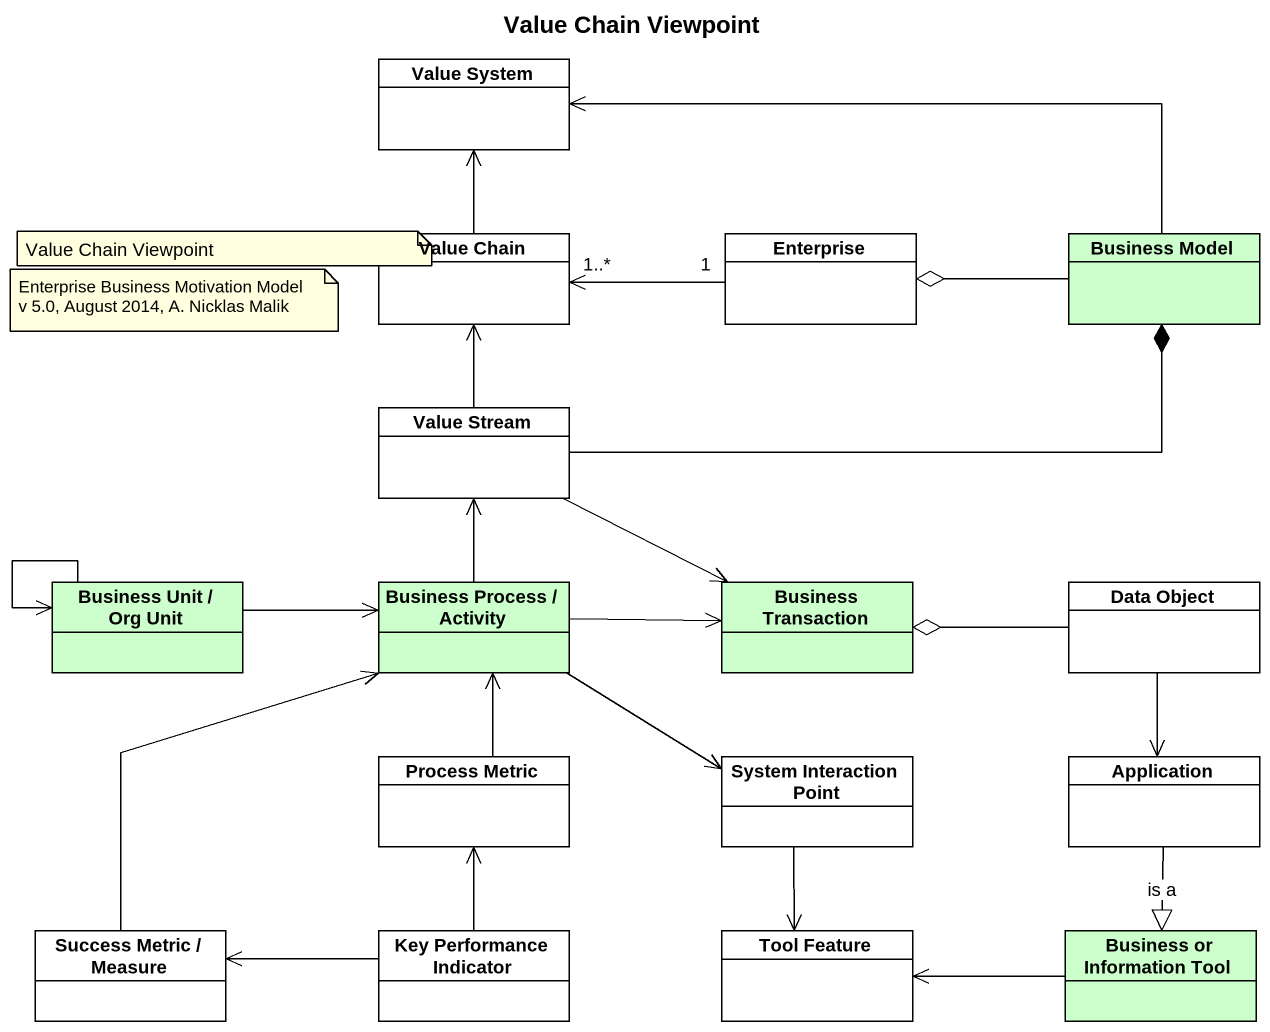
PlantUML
@startuml
title Value Chain Viewpoint
hide circle
hide empty members
class "Value System" as Value_System #FFFFFF
class "Value Chain" as Value_Chain #FFFFFF
class Enterprise #FFFFFF
class "Business Model" as Business_Model #CCFFCC
class "Value Stream" as Value_Stream #FFFFFF
class "Business Unit / Org Unit" as Business_Unit_Org_Unit #CCFFCC
class "Business Process / Activity" as Business_Process_Activity #CCFFCC
class "Business Transaction" as Business_Transaction #CCFFCC
class "Data Object" as Data_Object #FFFFFF
class "Process Metric" as Process_Metric #FFFFFF
class "System Interaction Point" as System_Interaction_Point #FFFFFF
class Application #FFFFFF
class "Success Metric / Measure" as Success_Metric_Measure #FFFFFF
class "Key Performance Indicator" as Key_Performance_Indicator #FFFFFF
class "Tool Feature" as Tool_Feature #FFFFFF
class "Business or Information Tool" as Business_or_Information_Tool #CCFFCC
Value_Chain -up-> Value_System
Enterprise "1" -left-> "1..*" Value_Chain
Business_Model -left-> Value_System
Business_Model -left-o Enterprise
Value_Stream -up-> Value_Chain
Value_Stream -right-* Business_Model
Value_Stream -right-> Business_Transaction
Business_Unit_Org_Unit --> Business_Unit_Org_Unit
Business_Unit_Org_Unit -right-> Business_Process_Activity
Business_Process_Activity -up-> Value_Stream
Business_Process_Activity -right-> Business_Transaction
Business_Process_Activity -right-> System_Interaction_Point
Data_Object -left-o Business_Transaction
Data_Object --> Application
Process_Metric -up-> Business_Process_Activity
System_Interaction_Point --> Tool_Feature
Application --|> Business_or_Information_Tool : is a
Success_Metric_Measure -up-> Business_Process_Activity
Key_Performance_Indicator -up-> Process_Metric
Key_Performance_Indicator -left-> Success_Metric_Measure
Business_or_Information_Tool -left-> Tool_Feature
note as N1
  Value Chain Viewpoint
end note
note as N2
  Enterprise Business Motivation Model
  v 5.0, August 2014, A. Nicklas Malik
end note
@enduml
